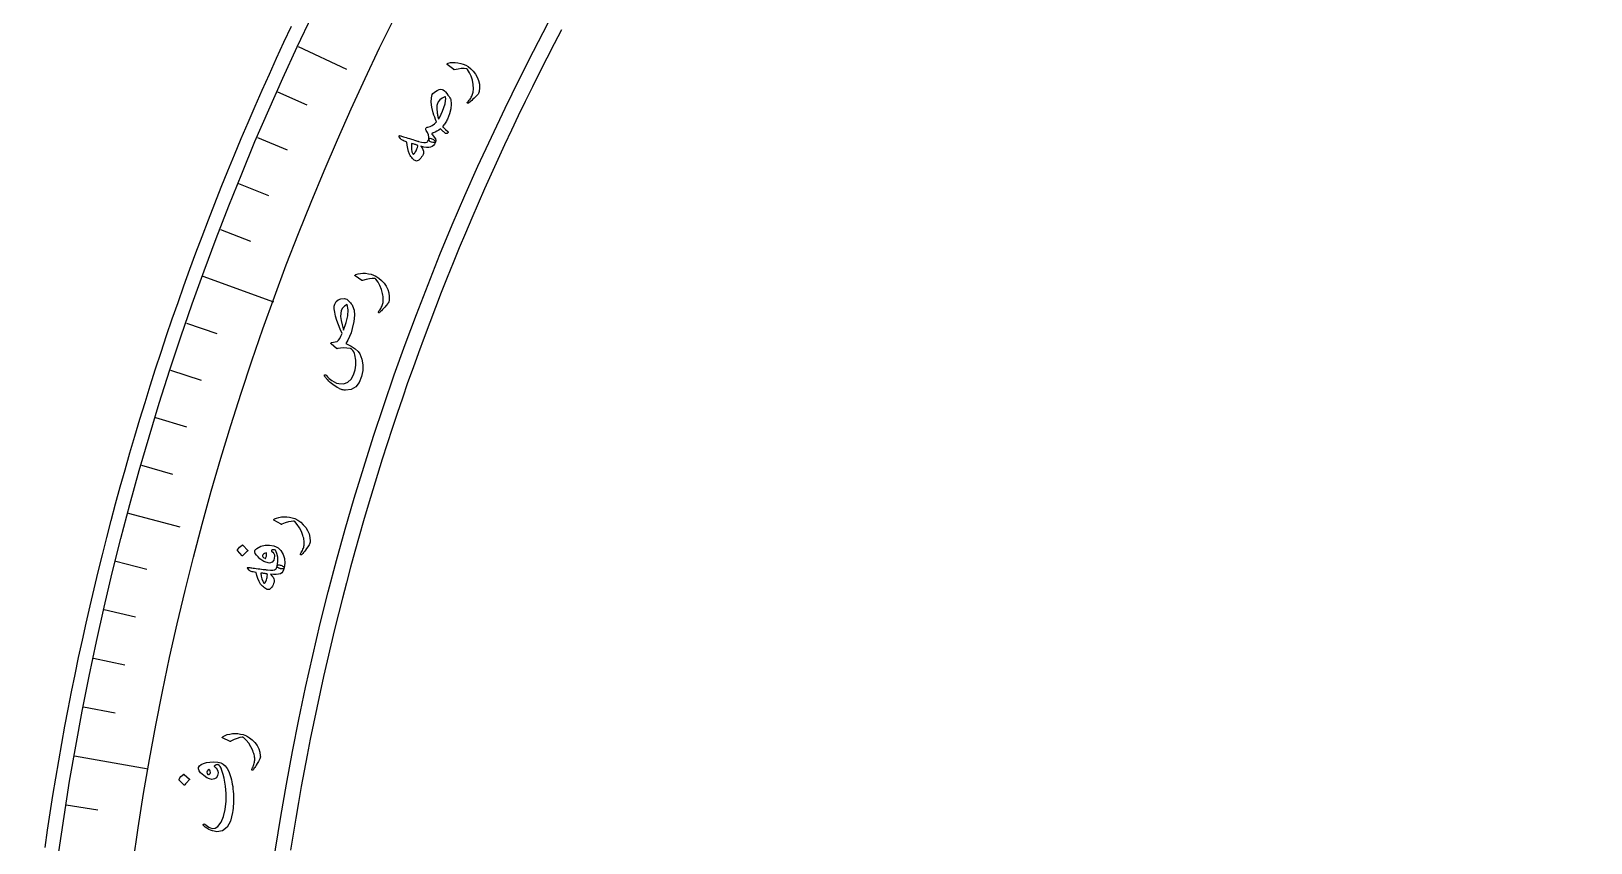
# Model space of a CAD drawing. Header units: millimetres. Extents: x -140 to 140, y -140 to 181.
# Drawn here: x -139.3 to -63, y 19.9 to 59.6 of the extents above; entities that cross this region are included whole.
import ezdxf

# ---------------------------------------------------------------- set-up
doc = ezdxf.new("R2010")
doc.units = ezdxf.units.MM
for name, color, linetype in [('CUT_INNER', 6, 'Continuous'), ('CUT_OUTER', 1, 'Continuous'), ('ENGRAVE', 7, 'Continuous'), ('ENGRAVE_FINE', 8, 'Continuous'), ('TEXT', 5, 'Continuous')]:
    doc.layers.add(name, color=color, linetype=linetype)

msp = doc.modelspace()

# ---------------------------------------------------------------- linework, layer by layer
at = {"layer": 'CUT_INNER'}
msp.add_lwpolyline([(-113.3425, 59.6916), (-113.7066, 58.995), (-114.0665, 58.2962), (-114.422, 57.5952), (-114.7733, 56.892), (-115.1202, 56.1867), (-115.4628, 55.4793), (-115.801, 54.7698), (-116.1349, 54.0582), (-116.4644, 53.3446), (-116.7895, 52.629), (-117.1103, 51.9114), (-117.4266, 51.1919), (-117.7385, 50.4704), (-118.0459, 49.747), (-118.349, 49.0217), (-118.6475, 48.2946), (-118.9416, 47.5657), (-119.2312, 46.835), (-119.5164, 46.1026), (-119.797, 45.3683), (-120.0731, 44.6324), (-120.3447, 43.8948), (-120.6118, 43.1556), (-120.8743, 42.4147), (-121.1323, 41.6722), (-121.3857, 40.9282), (-121.6346, 40.1826), (-121.8788, 39.4355), (-122.1185, 38.687), (-122.3536, 37.9369), (-122.5841, 37.1855), (-122.8099, 36.4326), (-123.0311, 35.6784), (-123.2478, 34.9228), (-123.4597, 34.1659), (-123.667, 33.4077), (-123.8697, 32.6483), (-124.0677, 31.8876), (-124.261, 31.1258), (-124.4496, 30.3627), (-124.6336, 29.5985), (-124.8129, 28.8332), (-124.9874, 28.0669), (-125.1573, 27.2994), (-125.3225, 26.531), (-125.4829, 25.7615), (-125.6386, 24.9911), (-125.7896, 24.2197), (-125.9358, 23.4474), (-126.0773, 22.6742), (-126.2141, 21.9002), (-126.3461, 21.1254), (-126.4733, 20.3497), (-126.5958, 19.5733)], dxfattribs=at)
at = {"layer": 'CUT_OUTER'}
msp.add_lwpolyline([(-138.6081, 19.6922), (-138.4847, 20.5423), (-138.3561, 21.3916), (-138.2222, 22.2401), (-138.0831, 23.0878), (-137.9389, 23.9347), (-137.7894, 24.7806), (-137.6348, 25.6256), (-137.4749, 26.4696), (-137.3099, 27.3126), (-137.1398, 28.1546), (-136.9644, 28.9956), (-136.7839, 29.8354), (-136.5983, 30.6742), (-136.4075, 31.5117), (-136.2116, 32.3481), (-136.0105, 33.1833), (-135.8044, 34.0172), (-135.5931, 34.8499), (-135.3767, 35.6812), (-135.1552, 36.5112), (-134.9286, 37.3398), (-134.697, 38.167), (-134.4603, 38.9928), (-134.2185, 39.8171), (-133.9716, 40.6399), (-133.7198, 41.4611), (-133.4628, 42.2808), (-133.2009, 43.0989), (-132.9339, 43.9154), (-132.662, 44.7303), (-132.385, 45.5434), (-132.1031, 46.3549), (-131.8162, 47.1646), (-131.5243, 47.9725), (-131.2275, 48.7786), (-130.9257, 49.5829), (-130.619, 50.3853), (-130.3074, 51.1858), (-129.9909, 51.9844), (-129.6694, 52.781), (-129.3431, 53.5757), (-129.012, 54.3683), (-128.6759, 55.1589), (-128.3351, 55.9474), (-127.9894, 56.7338), (-127.6388, 57.518), (-127.2835, 58.3001), (-126.9234, 59.08), (-126.5585, 59.8577)], dxfattribs=at)
at = {"layer": 'ENGRAVE'}
for points in [[(-126.236, 58.8648), (-123.8633, 57.7584)], [(-130.886, 47.6386), (-127.4419, 46.385)], [(-134.5399, 36.0499), (-132.0112, 35.3723)], [(-137.1699, 24.1868), (-133.5604, 23.5503)]]:
    msp.add_lwpolyline(points, dxfattribs=at)
for radius in [139.286, 135.6208, 128.814]:
    msp.add_circle((0, 0), radius, dxfattribs=at)
at = {"layer": 'ENGRAVE_FINE'}
for points in [[(-127.2441, 56.6527), (-125.8091, 56.0138)], [(-128.2134, 54.4234), (-126.7675, 53.8096)], [(-129.1437, 52.1775), (-127.6873, 51.589)], [(-130.0347, 49.9156), (-128.5682, 49.3527)], [(-131.6975, 45.3471), (-130.2123, 44.8357)], [(-132.4689, 43.0417), (-130.9749, 42.5563)], [(-133.1999, 40.7233), (-131.6977, 40.264)], [(-133.8903, 38.3924), (-132.3803, 37.9595)], [(-135.1486, 33.6963), (-133.6245, 33.3163)], [(-135.7161, 31.3325), (-134.1856, 30.9792)], [(-136.2423, 28.9592), (-134.7058, 28.6326)], [(-136.7269, 26.577), (-135.185, 26.2773)], [(-137.5712, 21.7891), (-136.0197, 21.5434)]]:
    msp.add_lwpolyline(points, dxfattribs=at)
at = {"layer": 'TEXT'}
for points in [[(-118.9337, 57.9939), (-118.9391, 57.999), (-118.943, 58.0039), (-118.9453, 58.0086), (-118.9461, 58.0131), (-118.9422, 58.0234), (-118.9318, 58.0334), (-118.9152, 58.043), (-118.8921, 58.0522), (-118.7844, 58.0793), (-118.6691, 58.0917), (-118.5463, 58.0893), (-118.4159, 58.0723), (-118.2811, 58.0427), (-118.1536, 58.0024), (-118.0335, 57.9516), (-117.9208, 57.8903), (-117.7844, 57.7849), (-117.664, 57.6624), (-117.5595, 57.5231), (-117.4708, 57.3669), (-117.4032, 57.1991), (-117.3654, 57.0267), (-117.3574, 56.8497), (-117.3793, 56.6679), (-117.3904, 56.6218), (-117.4081, 56.5788), (-117.4325, 56.539), (-117.4634, 56.5024), (-117.5438, 56.4223), (-117.6172, 56.3504), (-117.6837, 56.2866), (-117.7433, 56.231), (-117.7958, 56.1838), (-117.8411, 56.1452), (-117.8794, 56.1153), (-117.9105, 56.094), (-117.9187, 56.0904), (-117.9261, 56.0886), (-117.9326, 56.0885), (-117.9383, 56.0901), (-117.9449, 56.0941), (-117.9504, 56.0991), (-117.9548, 56.1052), (-117.9581, 56.1124), (-117.9595, 56.1203), (-117.958, 56.1285), (-117.9538, 56.1369), (-117.9466, 56.1456), (-117.9019, 56.1978), (-117.8612, 56.2487), (-117.8246, 56.2983), (-117.7921, 56.3467), (-117.7635, 56.3942), (-117.7387, 56.4413), (-117.7174, 56.4881), (-117.6999, 56.5345), (-117.6858, 56.5824), (-117.6746, 56.6335), (-117.6664, 56.6881), (-117.6612, 56.7459), (-117.6592, 56.8072), (-117.6606, 56.8721), (-117.6654, 56.9405), (-117.6736, 57.0126), (-117.7108, 57.2218), (-117.7682, 57.4137), (-117.8458, 57.5882), (-117.9439, 57.7453), (-117.9525, 57.7566), (-117.9642, 57.7661), (-117.9789, 57.7739), (-117.9967, 57.7799), (-118.1134, 57.7914), (-118.2514, 57.7872), (-118.4107, 57.7671), (-118.5913, 57.7311), (-118.6018, 57.7308), (-118.6106, 57.7318), (-118.6176, 57.7342), (-118.6229, 57.7378)], [(-119.6701, 56.5137), (-119.6368, 56.5653), (-119.5855, 56.617), (-119.5163, 56.6689), (-119.429, 56.7209), (-119.3402, 56.7607), (-119.261, 56.7778), (-119.1915, 56.7724), (-119.1317, 56.7444), (-119.0787, 56.7007), (-119.0229, 56.6449), (-118.9642, 56.5769), (-118.9026, 56.4968), (-118.8483, 56.4189), (-118.8081, 56.3558), (-118.7819, 56.3075), (-118.7699, 56.274), (-118.748, 56.0518), (-118.7674, 55.8183), (-118.828, 55.5731), (-118.9298, 55.3162), (-118.9544, 55.2656), (-118.9805, 55.2163), (-119.0082, 55.1683), (-119.0374, 55.1215), (-119.0678, 55.0761), (-119.0992, 55.0322), (-119.1315, 54.9897), (-119.1647, 54.9487), (-119.1394, 54.917), (-119.0897, 54.8681), (-119.0156, 54.8021), (-118.917, 54.719), (-118.8988, 54.7005), (-118.8928, 54.6801), (-118.899, 54.6579), (-118.9174, 54.6337), (-118.9408, 54.6167), (-118.9655, 54.6088), (-118.9913, 54.61), (-119.0184, 54.6203), (-119.0483, 54.6412), (-119.079, 54.6641), (-119.1104, 54.689), (-119.1426, 54.7158), (-119.1751, 54.7446), (-119.2077, 54.7757), (-119.2404, 54.8089), (-119.2731, 54.8443), (-119.3554, 54.7765), (-119.4394, 54.7213), (-119.5252, 54.6785), (-119.6128, 54.6483), (-119.6408, 54.6405), (-119.6625, 54.6313), (-119.6777, 54.6209), (-119.6866, 54.6091), (-119.6884, 54.597), (-119.6839, 54.5821), (-119.6731, 54.5643), (-119.6562, 54.5437), (-119.5709, 54.4417), (-119.5192, 54.3486), (-119.501, 54.2644), (-119.5164, 54.189), (-119.5229, 54.181), (-119.5346, 54.1748), (-119.5514, 54.1704), (-119.5733, 54.1678), (-119.6471, 54.1732), (-119.7075, 54.1847), (-119.7542, 54.2024), (-119.7875, 54.2263), (-119.8125, 54.2558), (-119.8292, 54.2837), (-119.8374, 54.3099), (-119.8373, 54.3345), (-119.8303, 54.4383), (-119.8502, 54.5452), (-119.8971, 54.6554), (-119.9709, 54.7689), (-119.9848, 54.7922), (-119.9914, 54.8159), (-119.9908, 54.8401), (-119.983, 54.8648), (-119.9681, 54.8887), (-119.9477, 54.9068), (-119.9219, 54.9192), (-119.8905, 54.9258), (-119.7774, 54.9541), (-119.6682, 55.0066), (-119.5628, 55.0834), (-119.4613, 55.1844), (-119.5082, 55.2997), (-119.5506, 55.4109), (-119.5884, 55.5179), (-119.6216, 55.6207), (-119.6908, 55.9066), (-119.7219, 56.1508), (-119.7149, 56.3533), (-119.6701, 56.5137)], [(-119.0584, 56.415), (-119.1867, 56.3487), (-119.2923, 56.2638), (-119.375, 56.1606), (-119.4349, 56.0389), (-119.4484, 55.9772), (-119.4531, 55.8962), (-119.4489, 55.796), (-119.4358, 55.6766), (-119.4269, 55.6145), (-119.4179, 55.5572), (-119.4088, 55.5048), (-119.3997, 55.4572), (-119.3902, 55.4143), (-119.3801, 55.376), (-119.3696, 55.3423), (-119.3585, 55.3132), (-119.2948, 55.4208), (-119.2309, 55.5531), (-119.1666, 55.7099), (-119.1019, 55.8913), (-119.0476, 56.0694), (-119.0166, 56.2126), (-119.0089, 56.3211), (-119.0247, 56.3947), (-119.0297, 56.4071), (-119.0369, 56.4146), (-119.0465, 56.4172), (-119.0584, 56.415)], [(-121.2814, 54.4565), (-121.2942, 54.4877), (-121.2894, 54.5055), (-121.267, 54.5101), (-121.227, 54.5013), (-121.2038, 54.4938), (-121.1715, 54.4839), (-121.1301, 54.4715), (-121.0796, 54.4566), (-121.0197, 54.4388), (-120.9501, 54.4178), (-120.8706, 54.3933), (-120.7814, 54.3656), (-120.6937, 54.3383), (-120.6152, 54.3139), (-120.5459, 54.2922), (-120.4858, 54.2734), (-120.4352, 54.2574), (-120.3942, 54.2445), (-120.3628, 54.2345), (-120.3411, 54.2275), (-120.2028, 54.1872), (-120.0899, 54.1679), (-120.0024, 54.1697), (-119.9403, 54.1925), (-119.9101, 54.2148), (-119.8828, 54.2459), (-119.8586, 54.2858), (-119.8373, 54.3345), (-119.8196, 54.3611), (-119.7956, 54.3767), (-119.7652, 54.3814), (-119.7286, 54.3752), (-119.6877, 54.3604), (-119.6484, 54.3409), (-119.6107, 54.3169), (-119.5746, 54.2881), (-119.5458, 54.2593), (-119.5264, 54.2331), (-119.5166, 54.2097), (-119.5164, 54.189), (-119.5593, 54.0965), (-119.6125, 54.0241), (-119.6758, 53.9718), (-119.7494, 53.9395), (-119.8421, 53.9262), (-119.954, 53.9311), (-120.085, 53.9541), (-120.2352, 53.9953), (-120.1723, 53.9066), (-120.1281, 53.8252), (-120.1025, 53.7512), (-120.0956, 53.6845), (-120.1039, 53.6366), (-120.1222, 53.5841), (-120.1506, 53.5271), (-120.189, 53.4654), (-120.2355, 53.403), (-120.2797, 53.353), (-120.3216, 53.3152), (-120.3612, 53.2898), (-120.4034, 53.2737), (-120.4425, 53.2681), (-120.4787, 53.2729), (-120.5118, 53.2881), (-120.5498, 53.3147), (-120.5897, 53.3492), (-120.6314, 53.3915), (-120.6751, 53.4416), (-120.7177, 53.4948), (-120.7506, 53.5394), (-120.774, 53.5754), (-120.7877, 53.603), (-120.8321, 53.7418), (-120.8669, 53.8873), (-120.8923, 54.0395), (-120.908, 54.1984), (-120.9787, 54.2244), (-121.0394, 54.2475), (-121.0901, 54.2678), (-121.1308, 54.2853), (-121.1638, 54.3025), (-121.1915, 54.3222), (-121.2137, 54.3443), (-121.2306, 54.3689)], [(-120.6788, 54.1257), (-120.6925, 53.976), (-120.687, 53.8414), (-120.6622, 53.722), (-120.6183, 53.6178), (-120.6101, 53.6085), (-120.6006, 53.6046), (-120.5898, 53.606), (-120.5778, 53.6126), (-120.5452, 53.6429), (-120.515, 53.6779), (-120.4872, 53.7177), (-120.4618, 53.7624), (-120.4387, 53.8119), (-120.4181, 53.8661), (-120.3998, 53.9252), (-120.3839, 53.9892), (-120.3827, 53.9996), (-120.3835, 54.0115), (-120.3864, 54.0249), (-120.3913, 54.0397), (-120.4215, 54.0507), (-120.4533, 54.0616), (-120.4868, 54.0725), (-120.5219, 54.0833), (-120.5587, 54.094), (-120.5971, 54.1047), (-120.6371, 54.1152), (-120.6788, 54.1257)], [(-123.4404, 47.6548), (-123.4462, 47.6594), (-123.4505, 47.6639), (-123.4532, 47.6684), (-123.4544, 47.6728), (-123.4514, 47.6835), (-123.4419, 47.6943), (-123.4261, 47.7053), (-123.404, 47.7165), (-123.2989, 47.7526), (-123.1851, 47.7748), (-123.0625, 47.7829), (-122.9312, 47.777), (-122.7943, 47.759), (-122.6639, 47.7297), (-122.5399, 47.6893), (-122.4224, 47.6378), (-122.2775, 47.5444), (-122.1471, 47.4327), (-122.0311, 47.3027), (-121.9294, 47.1546), (-121.8478, 46.9932), (-121.7954, 46.8247), (-121.7724, 46.649), (-121.7787, 46.466), (-121.7859, 46.4191), (-121.7999, 46.3748), (-121.8207, 46.333), (-121.8484, 46.2939), (-121.9217, 46.2073), (-121.9888, 46.1294), (-122.0496, 46.0602), (-122.1042, 45.9997), (-122.1525, 45.9482), (-122.1944, 45.9059), (-122.2299, 45.8728), (-122.2591, 45.849), (-122.267, 45.8447), (-122.2742, 45.8422), (-122.2807, 45.8416), (-122.2866, 45.8427), (-122.2934, 45.8461), (-122.2993, 45.8506), (-122.3042, 45.8563), (-122.3081, 45.8632), (-122.3102, 45.871), (-122.3095, 45.8792), (-122.3059, 45.888), (-122.2996, 45.8973), (-122.2594, 45.9531), (-122.2232, 46.0073), (-122.191, 46.0598), (-122.1627, 46.1108), (-122.1383, 46.1606), (-122.1175, 46.2097), (-122.1004, 46.2581), (-122.0868, 46.3058), (-122.0768, 46.3547), (-122.07, 46.4066), (-122.0665, 46.4616), (-122.0662, 46.5197), (-122.0695, 46.581), (-122.0764, 46.6455), (-122.087, 46.7133), (-122.1014, 46.7843), (-122.1562, 46.9896), (-122.2297, 47.1759), (-122.322, 47.3432), (-122.433, 47.4914), (-122.4426, 47.5019), (-122.4551, 47.5104), (-122.4704, 47.5169), (-122.4886, 47.5214), (-122.6059, 47.5229), (-122.743, 47.5069), (-122.9, 47.4734), (-123.0769, 47.4222), (-123.0873, 47.4209), (-123.0962, 47.4212), (-123.1034, 47.4229), (-123.1089, 47.4261)], [(-124.4417, 46.272), (-124.375, 46.3937), (-124.2741, 46.4806), (-124.1391, 46.5325), (-123.9702, 46.5494), (-123.9128, 46.5368), (-123.8541, 46.5079), (-123.7941, 46.4629), (-123.7329, 46.4017), (-123.6763, 46.3365), (-123.6303, 46.2795), (-123.5947, 46.2307), (-123.5697, 46.19), (-123.4975, 45.9803), (-123.4753, 45.7251), (-123.5029, 45.424), (-123.58, 45.077), (-123.6428, 44.8743), (-123.7159, 44.6852), (-123.7995, 44.5097), (-123.8935, 44.3477), (-123.6378, 44.2101), (-123.4393, 44.0798), (-123.298, 43.9566), (-123.2139, 43.8406), (-123.1131, 43.5795), (-123.0652, 43.307), (-123.0703, 43.0227), (-123.1281, 42.7265), (-123.245, 42.4341), (-123.4133, 42.2263), (-123.6337, 42.1027), (-123.9062, 42.0635), (-123.9457, 42.0657), (-123.9862, 42.0702), (-124.0276, 42.077), (-124.0701, 42.0863), (-124.1132, 42.0984), (-124.1565, 42.1136), (-124.2, 42.1319), (-124.2437, 42.1534), (-124.3203, 42.1938), (-124.3945, 42.2375), (-124.4663, 42.2846), (-124.5357, 42.3349), (-124.6024, 42.3883), (-124.6664, 42.4444), (-124.7277, 42.5032), (-124.7862, 42.5647), (-124.8095, 42.5911), (-124.8315, 42.6169), (-124.8522, 42.6419), (-124.8716, 42.6662), (-124.8897, 42.6896), (-124.9067, 42.7119), (-124.9225, 42.7329), (-124.9371, 42.7528), (-124.9448, 42.766), (-124.9481, 42.7783), (-124.947, 42.7896), (-124.9417, 42.7999), (-124.9333, 42.81), (-124.9245, 42.8168), (-124.9153, 42.8204), (-124.9056, 42.8207), (-124.8956, 42.8183), (-124.8852, 42.8137), (-124.8746, 42.807), (-124.8637, 42.7981), (-124.832, 42.7569), (-124.7956, 42.7158), (-124.7546, 42.6746), (-124.709, 42.6334), (-124.5886, 42.5386), (-124.4696, 42.465), (-124.3523, 42.4126), (-124.2365, 42.3813), (-123.9979, 42.3767), (-123.7987, 42.4484), (-123.6389, 42.5964), (-123.5181, 42.8207), (-123.4492, 43.054), (-123.4149, 43.2922), (-123.4151, 43.5356), (-123.4499, 43.7843), (-123.4729, 43.8639), (-123.5085, 43.9382), (-123.5569, 44.0073), (-123.618, 44.0712), (-123.6269, 44.0793), (-123.6388, 44.0859), (-123.6539, 44.091), (-123.6721, 44.0946), (-123.8486, 44.1211), (-124.0084, 44.1306), (-124.1513, 44.1231), (-124.2774, 44.0986), (-124.3009, 44.0932), (-124.3202, 44.092), (-124.3355, 44.0951), (-124.3467, 44.1024), (-124.6085, 44.3244), (-124.6255, 44.3489), (-124.6293, 44.3682), (-124.6199, 44.3823), (-124.5972, 44.3911), (-124.3161, 44.4449), (-124.2554, 44.5056), (-124.1956, 44.5899), (-124.1364, 44.6979), (-124.078, 44.8295), (-124.1762, 45.0465), (-124.2623, 45.2602), (-124.3365, 45.4703), (-124.3986, 45.677), (-124.4428, 45.8693), (-124.4647, 46.0327), (-124.4643, 46.1669), (-124.4417, 46.272)], [(-123.8314, 46.2501), (-123.9593, 46.1693), (-124.055, 46.0706), (-124.1185, 45.9541), (-124.1499, 45.8199), (-124.1522, 45.6629), (-124.13, 45.4739), (-124.0833, 45.2533), (-124.0117, 45.0012), (-123.8781, 45.3642), (-123.8033, 45.6931), (-123.7877, 45.9883), (-123.8314, 46.2501)], [(-127.4131, 35.699), (-127.4193, 35.7031), (-127.424, 35.7072), (-127.4271, 35.7114), (-127.4287, 35.7157), (-127.4267, 35.7266), (-127.4184, 35.7382), (-127.4037, 35.7507), (-127.3827, 35.7639), (-127.2816, 35.8099), (-127.1704, 35.8428), (-127.0491, 35.8625), (-126.9178, 35.8692), (-126.7798, 35.8642), (-126.6472, 35.8475), (-126.5199, 35.8191), (-126.398, 35.779), (-126.245, 35.6997), (-126.1045, 35.6009), (-125.9767, 35.4826), (-125.8614, 35.3449), (-125.7647, 35.1919), (-125.6966, 35.0291), (-125.657, 34.8564), (-125.6459, 34.6737), (-125.6485, 34.6263), (-125.6582, 34.5809), (-125.675, 34.5373), (-125.6989, 34.4958), (-125.7636, 34.4026), (-125.823, 34.3186), (-125.8769, 34.2439), (-125.9255, 34.1785), (-125.9687, 34.1227), (-126.0064, 34.0766), (-126.0386, 34.0403), (-126.0654, 34.0138), (-126.0728, 34.0088), (-126.0798, 34.0056), (-126.0862, 34.0043), (-126.0921, 34.0049), (-126.0993, 34.0076), (-126.1055, 34.0116), (-126.111, 34.0168), (-126.1156, 34.0233), (-126.1183, 34.0308), (-126.1184, 34.0391), (-126.1157, 34.0482), (-126.1102, 34.058), (-126.0756, 34.1174), (-126.0447, 34.1748), (-126.0176, 34.2301), (-125.9943, 34.2835), (-125.9747, 34.3354), (-125.9587, 34.3863), (-125.9463, 34.4361), (-125.9373, 34.4849), (-125.932, 34.5345), (-125.9302, 34.5869), (-125.9319, 34.642), (-125.9372, 34.6998), (-125.9462, 34.7605), (-125.9593, 34.8241), (-125.9763, 34.8905), (-125.9973, 34.9599), (-126.0714, 35.159), (-126.1623, 35.3375), (-126.2701, 35.4953), (-126.3947, 35.6322), (-126.4052, 35.6418), (-126.4185, 35.6491), (-126.4343, 35.654), (-126.4529, 35.6567), (-126.5698, 35.6471), (-126.7048, 35.6182), (-126.8579, 35.5699), (-127.0291, 35.502), (-127.0394, 35.4998), (-127.0482, 35.4992), (-127.0555, 35.5003), (-127.0614, 35.5029)], [(-129.1982, 34.2265), (-129.2017, 34.2325), (-129.2028, 34.24), (-129.2014, 34.2488), (-129.1977, 34.2591), (-129.1481, 34.3257), (-129.093, 34.3862), (-129.0324, 34.4405), (-128.9664, 34.4888), (-128.9572, 34.4927), (-128.9489, 34.4933), (-128.9416, 34.4906), (-128.9351, 34.4845), (-128.6955, 34.2282), (-128.6904, 34.2197), (-128.691, 34.2106), (-128.6973, 34.2011), (-128.7094, 34.191), (-128.7198, 34.1822), (-128.7357, 34.1683), (-128.757, 34.1492), (-128.7837, 34.1248), (-128.8159, 34.0948), (-128.8539, 34.0585), (-128.8975, 34.0161), (-128.9467, 33.9675), (-128.9544, 33.9613), (-128.9611, 33.959), (-128.9668, 33.9605), (-128.9715, 33.9658)], [(-128.346, 34.2168), (-128.3352, 34.242), (-128.3161, 34.268), (-128.2887, 34.2948), (-128.2529, 34.3224), (-128.0556, 34.4288), (-127.8506, 34.4843), (-127.6379, 34.4891), (-127.4175, 34.4435), (-127.3077, 34.4014), (-127.2134, 34.3509), (-127.1345, 34.2919), (-127.0711, 34.2245), (-126.9547, 34.0303), (-126.8897, 33.8235), (-126.8759, 33.6039), (-126.9132, 33.3714), (-126.9246, 33.35), (-126.9461, 33.3347), (-126.9776, 33.3256), (-127.0191, 33.3227), (-127.0414, 33.3234), (-127.0638, 33.3258), (-127.0862, 33.3301), (-127.1087, 33.3361), (-127.1306, 33.3432), (-127.1514, 33.3508), (-127.171, 33.3589), (-127.1895, 33.3674), (-127.2205, 33.3863), (-127.2415, 33.4083), (-127.2527, 33.4331), (-127.254, 33.461), (-127.2254, 33.6902), (-127.2297, 33.897), (-127.2671, 34.0814), (-127.3376, 34.2436), (-127.3925, 34.2515), (-127.4369, 34.2551), (-127.4708, 34.2543), (-127.4942, 34.2492), (-127.5154, 34.2412), (-127.5301, 34.2324), (-127.5385, 34.223), (-127.5405, 34.2129), (-127.5399, 34.2054), (-127.5381, 34.1991), (-127.5349, 34.1939), (-127.5304, 34.1899), (-127.4655, 34.1335), (-127.4198, 34.0732), (-127.3934, 34.0089), (-127.3863, 33.9407), (-127.4201, 33.7572), (-127.5017, 33.6465), (-127.6314, 33.6086), (-127.8093, 33.6435), (-127.9056, 33.6851), (-128.0017, 33.7429), (-128.0976, 33.8169), (-128.1932, 33.9073), (-128.2722, 33.9969), (-128.324, 34.0784), (-128.3486, 34.1517), (-128.346, 34.2168)], [(-127.9707, 33.9826), (-127.9701, 33.942), (-127.9498, 33.9049), (-127.9099, 33.8712), (-127.8503, 33.8409), (-127.8403, 33.8386), (-127.833, 33.8374), (-127.8284, 33.8374), (-127.8266, 33.8387), (-127.8072, 33.8744), (-127.792, 33.9118), (-127.7809, 33.9507), (-127.7739, 33.9912), (-127.772, 34.028), (-127.775, 34.0595), (-127.783, 34.0857), (-127.7959, 34.1067), (-127.868, 34.0802), (-127.9212, 34.0507), (-127.9554, 34.0181), (-127.9707, 33.9826)], [(-128.6981, 33.339), (-128.716, 33.3676), (-128.7143, 33.386), (-128.6929, 33.3942), (-128.652, 33.3922), (-128.6278, 33.3888), (-128.5943, 33.3844), (-128.5515, 33.3791), (-128.4992, 33.3729), (-128.4372, 33.3655), (-128.365, 33.3564), (-128.2825, 33.3456), (-128.1899, 33.3332), (-128.0989, 33.3211), (-128.0174, 33.3102), (-127.9455, 33.3004), (-127.8831, 33.2919), (-127.8305, 33.2847), (-127.7879, 33.2788), (-127.7553, 33.2742), (-127.7328, 33.271), (-127.5896, 33.2544), (-127.4751, 33.2544), (-127.3891, 33.2708), (-127.3317, 33.3037), (-127.3056, 33.3307), (-127.284, 33.3659), (-127.2668, 33.4094), (-127.254, 33.461), (-127.241, 33.4901), (-127.22, 33.5096), (-127.1908, 33.5193), (-127.1536, 33.5193), (-127.1109, 33.5116), (-127.0689, 33.499), (-127.0277, 33.4816), (-126.9872, 33.4593), (-126.954, 33.4357), (-126.9305, 33.4132), (-126.917, 33.3917), (-126.9132, 33.3714), (-126.94, 33.273), (-126.9803, 33.1927), (-127.034, 33.1305), (-127.1011, 33.0863), (-127.1902, 33.0576), (-127.3013, 33.0437), (-127.4344, 33.0444), (-127.5894, 33.0599), (-127.5125, 32.9829), (-127.4552, 32.9101), (-127.4176, 32.8414), (-127.3996, 32.7768), (-127.3997, 32.7282), (-127.409, 32.6734), (-127.4274, 32.6124), (-127.4549, 32.5452), (-127.4903, 32.4759), (-127.5254, 32.4191), (-127.5604, 32.3749), (-127.5952, 32.3432), (-127.6341, 32.3203), (-127.6717, 32.3082), (-127.7082, 32.3068), (-127.7434, 32.3162), (-127.7853, 32.3361), (-127.8304, 32.3634), (-127.8787, 32.3981), (-127.9301, 32.4402), (-127.981, 32.4854), (-128.021, 32.5239), (-128.05, 32.5555), (-128.0682, 32.5804), (-128.1352, 32.7098), (-128.194, 32.8474), (-128.2445, 32.9932), (-128.2867, 33.1471), (-128.3607, 33.1609), (-128.4244, 33.1736), (-128.4778, 33.1851), (-128.5209, 33.1954), (-128.5564, 33.2069), (-128.5869, 33.2217), (-128.6126, 33.2397), (-128.6333, 33.2611)], [(-128.0486, 33.114), (-128.037, 32.9641), (-128.0089, 32.8323), (-127.9645, 32.7188), (-127.9037, 32.6234), (-127.8941, 32.6156), (-127.8841, 32.6133), (-127.8737, 32.6165), (-127.8629, 32.6251), (-127.8358, 32.6604), (-127.8119, 32.7), (-127.7912, 32.7439), (-127.7736, 32.7922), (-127.7592, 32.8448), (-127.748, 32.9018), (-127.7399, 32.9631), (-127.7349, 33.0288), (-127.7355, 33.0393), (-127.7383, 33.0509), (-127.7434, 33.0636), (-127.7507, 33.0774), (-127.7823, 33.0832), (-127.8155, 33.0886), (-127.8503, 33.0937), (-127.8868, 33.0985), (-127.9248, 33.1029), (-127.9645, 33.1069), (-128.0057, 33.1106), (-128.0486, 33.114)], [(-129.9261, 25.0543), (-129.9327, 25.0578), (-129.9377, 25.0615), (-129.9412, 25.0655), (-129.9431, 25.0696), (-129.942, 25.0806), (-129.9346, 25.0929), (-129.921, 25.1066), (-129.9012, 25.1215), (-129.8042, 25.1757), (-129.6961, 25.2176), (-129.5769, 25.2473), (-129.4466, 25.2647), (-129.3087, 25.2712), (-129.1751, 25.2655), (-129.0459, 25.2477), (-128.9211, 25.2178), (-128.762, 25.1515), (-128.6139, 25.0646), (-128.4768, 24.9573), (-128.3505, 24.8295), (-128.2415, 24.6851), (-128.1602, 24.5285), (-128.1064, 24.3596), (-128.0802, 24.1784), (-128.079, 24.131), (-128.0849, 24.0849), (-128.0981, 24.0401), (-128.1184, 23.9967), (-128.1752, 23.8985), (-128.2274, 23.8099), (-128.275, 23.7311), (-128.318, 23.6619), (-128.3564, 23.6026), (-128.3902, 23.5536), (-128.4193, 23.5147), (-128.4439, 23.4861), (-128.4509, 23.4805), (-128.4575, 23.4768), (-128.4638, 23.475), (-128.4698, 23.4751), (-128.4771, 23.4772), (-128.4837, 23.4806), (-128.4895, 23.4853), (-128.4946, 23.4914), (-128.498, 23.4987), (-128.4988, 23.507), (-128.4968, 23.5162), (-128.4922, 23.5265), (-128.4625, 23.5885), (-128.4365, 23.6482), (-128.4141, 23.7057), (-128.3953, 23.7608), (-128.3801, 23.8141), (-128.3683, 23.8661), (-128.36, 23.9168), (-128.3552, 23.9662), (-128.3539, 24.0161), (-128.3564, 24.0684), (-128.3627, 24.1232), (-128.3727, 24.1804), (-128.3868, 24.2401), (-128.405, 24.3024), (-128.4275, 24.3672), (-128.4541, 24.4346), (-128.5445, 24.627), (-128.6498, 24.7973), (-128.7702, 24.9456), (-128.9057, 25.0718), (-128.917, 25.0805), (-128.9308, 25.0866), (-128.947, 25.0903), (-128.9657, 25.0915), (-129.0814, 25.0722), (-129.2135, 25.0323), (-129.3621, 24.9714), (-129.5272, 24.8897), (-129.5372, 24.8866), (-129.5459, 24.8853), (-129.5533, 24.8858), (-129.5594, 24.8879)], [(-131.1044, 23.5387), (-131.096, 23.6172), (-131.0525, 23.6889), (-130.9738, 23.7537), (-130.8601, 23.8116), (-130.7178, 23.8555), (-130.5533, 23.8788), (-130.3667, 23.8814), (-130.1581, 23.8634), (-130.0833, 23.852), (-130.0151, 23.8342), (-129.9536, 23.8102), (-129.8987, 23.78), (-129.7945, 23.6898), (-129.7017, 23.567), (-129.6202, 23.4116), (-129.5498, 23.2238), (-129.5201, 23.1197), (-129.4935, 23.013), (-129.47, 22.9037), (-129.4496, 22.7918), (-129.4323, 22.677), (-129.4183, 22.5592), (-129.4074, 22.4382), (-129.3997, 22.3142), (-129.3948, 22.1902), (-129.3925, 22.0694), (-129.3928, 21.9518), (-129.3956, 21.8374), (-129.4013, 21.7259), (-129.4102, 21.6172), (-129.4223, 21.5113), (-129.4375, 21.4082), (-129.5428, 20.9848), (-129.7064, 20.6873), (-129.9291, 20.5155), (-130.2116, 20.4698), (-130.2744, 20.477), (-130.3449, 20.4918), (-130.4231, 20.5142), (-130.509, 20.5444), (-130.602, 20.586), (-130.6905, 20.6375), (-130.7745, 20.6987), (-130.8539, 20.7698), (-130.8627, 20.7799), (-130.8684, 20.791), (-130.8709, 20.8031), (-130.8703, 20.8162), (-130.8667, 20.8283), (-130.86, 20.8374), (-130.8504, 20.8436), (-130.8377, 20.8468), (-130.8243, 20.8472), (-130.8123, 20.8448), (-130.8017, 20.8396), (-130.7926, 20.8317), (-130.6038, 20.6943), (-130.4338, 20.6317), (-130.2828, 20.6435), (-130.1507, 20.7294), (-129.9935, 20.94), (-129.8758, 21.2165), (-129.7971, 21.5589), (-129.7568, 21.9676), (-129.7522, 22.1492), (-129.7561, 22.3325), (-129.7683, 22.5177), (-129.7889, 22.7046), (-129.8179, 22.8932), (-129.8553, 23.0833), (-129.9012, 23.2748), (-129.9555, 23.4677), (-129.9925, 23.572), (-130.0381, 23.654), (-130.0922, 23.7137), (-130.1547, 23.7511), (-130.2034, 23.746), (-130.2497, 23.7324), (-130.2935, 23.7105), (-130.3348, 23.68), (-130.3373, 23.676), (-130.3356, 23.6702), (-130.3298, 23.6626), (-130.3198, 23.6533), (-130.2408, 23.5816), (-130.1851, 23.5072), (-130.1527, 23.4301), (-130.1437, 23.3502), (-130.1666, 23.2113), (-130.226, 23.1118), (-130.3222, 23.0516), (-130.4551, 23.0307), (-130.5656, 23.051), (-130.6942, 23.1119), (-130.841, 23.2137), (-131.0057, 23.3565), (-131.0451, 23.3993), (-131.0746, 23.444), (-131.0944, 23.4904), (-131.1044, 23.5387)], [(-132.0517, 22.9935), (-132.0557, 22.9992), (-132.0574, 23.0066), (-132.0568, 23.0156), (-132.054, 23.0262), (-132.0103, 23.097), (-131.9606, 23.1622), (-131.9049, 23.2218), (-131.8432, 23.2758), (-131.8344, 23.2805), (-131.8262, 23.2818), (-131.8187, 23.2797), (-131.8117, 23.2742), (-131.5509, 23.039), (-131.5451, 23.031), (-131.545, 23.0219), (-131.5504, 23.0118), (-131.5616, 23.0007), (-131.5712, 22.991), (-131.5858, 22.9757), (-131.6054, 22.9548), (-131.6299, 22.9281), (-131.6595, 22.8953), (-131.6941, 22.8558), (-131.7339, 22.8096), (-131.7788, 22.7567), (-131.786, 22.7499), (-131.7924, 22.7469), (-131.7982, 22.7479), (-131.8033, 22.7529)], [(-130.5534, 23.4837), (-130.5681, 23.5011), (-130.5847, 23.5083), (-130.6032, 23.5054), (-130.6234, 23.4923), (-130.6772, 23.4339), (-130.6977, 23.3776), (-130.685, 23.3233), (-130.6391, 23.2711), (-130.6238, 23.2626), (-130.6095, 23.2588), (-130.5964, 23.2597), (-130.5845, 23.2654), (-130.5406, 23.3135), (-130.5208, 23.3659), (-130.525, 23.4226), (-130.5534, 23.4837)]]:
    msp.add_lwpolyline(points, close=True, dxfattribs=at)

doc.saveas('drawing.dxf')
